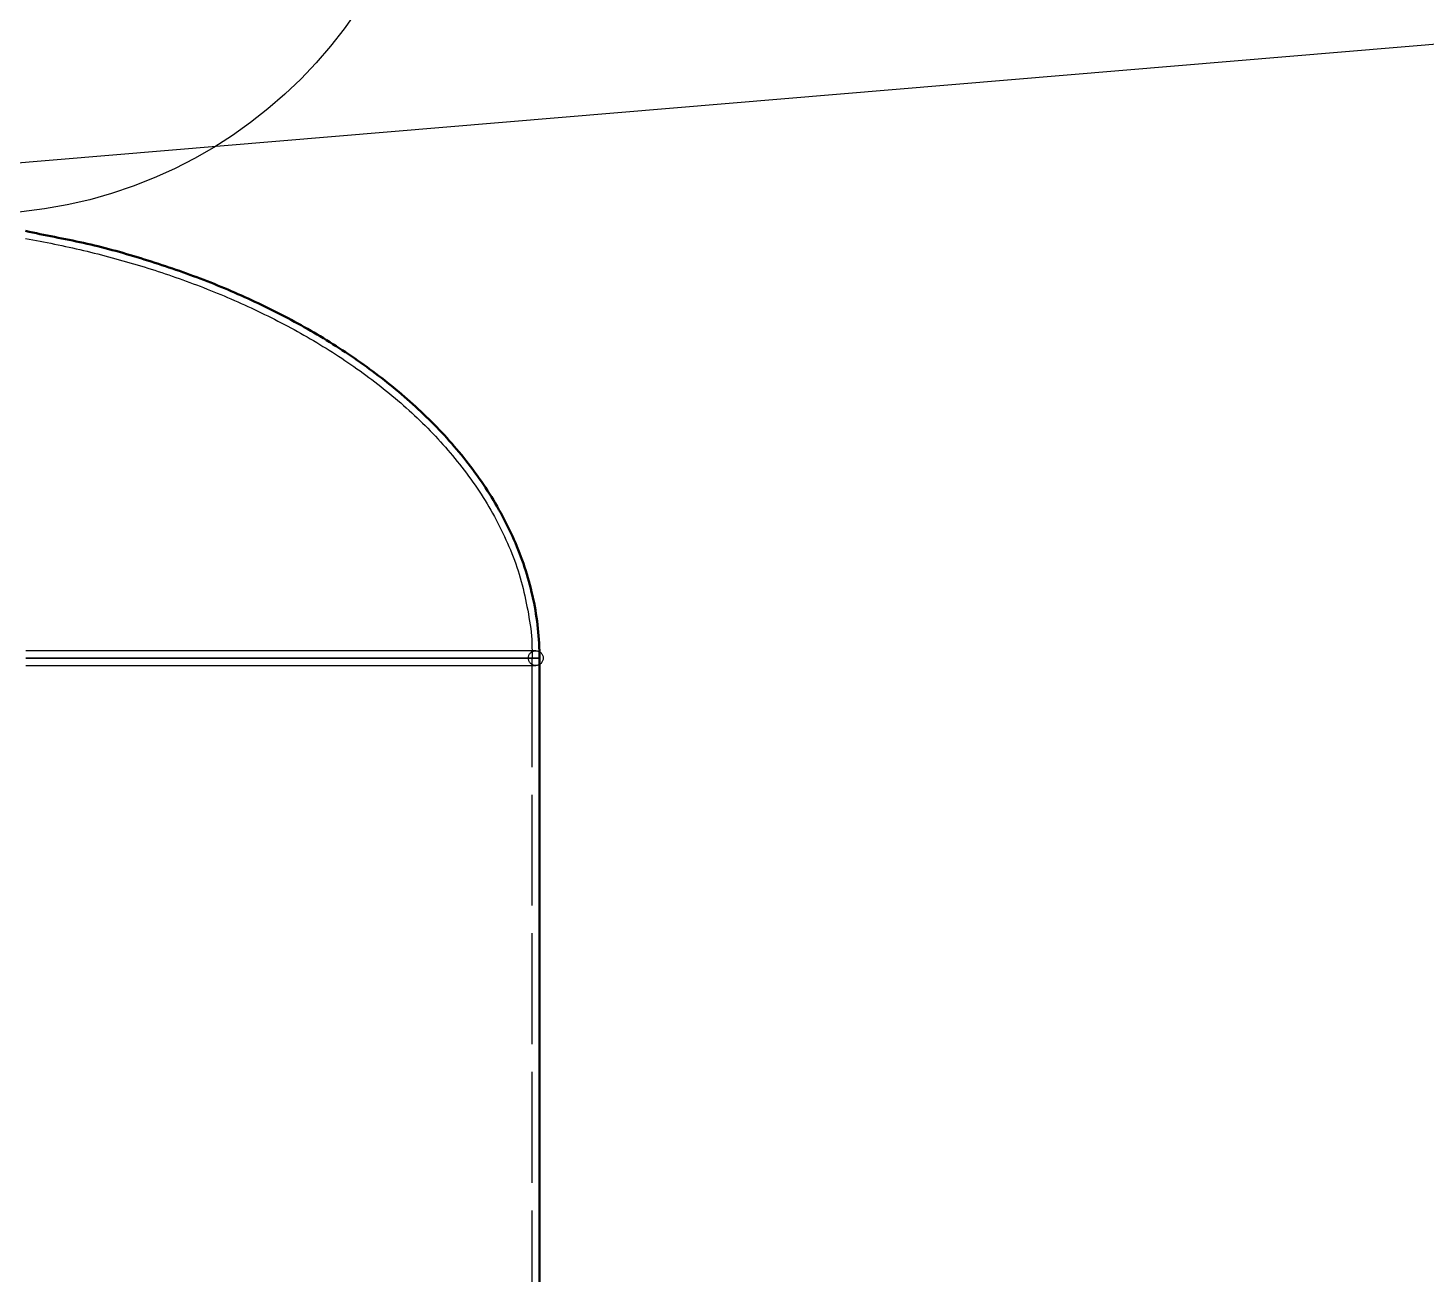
# Model space of a CAD drawing. Header units: millimetres. Extents: x 0 to 420, y 0 to 297.
# Drawn here: x 94.15 to 132, y 215.53 to 249.26 of the extents above; entities that cross this region are included whole.
import ezdxf

# ---------------------------------------------------------------- set-up
doc = ezdxf.new("R2010")
doc.units = ezdxf.units.MM
doc.linetypes.add('ISO02-TRAZOS', pattern=[3.75, 3, -0.75])
for name, color, linetype, lineweight in [('01-VISIBLE', 7, 'CONTINUOUS', 50), ('02-OCULTA', 4, 'ISO02-TRAZOS', 25), ('08-FINA', 5, 'CONTINUOUS', 25)]:
    doc.layers.add(name, color=color, linetype=linetype, lineweight=lineweight)

msp = doc.modelspace()

# ---------------------------------------------------------------- linework, layer by layer
at = {"layer": '01-VISIBLE'}
msp.add_line((108, 212.42), (108, 232.2), dxfattribs=at)
msp.add_lwpolyline([(108, 232.2), (107.999, 232.3), (107.997, 232.401), (107.994, 232.501), (107.989, 232.601), (107.984, 232.701), (107.976, 232.801), (107.968, 232.901), (107.958, 233.001), (107.947, 233.1), (107.934, 233.2), (107.92, 233.299), (107.905, 233.398), (107.889, 233.497), (107.871, 233.596), (107.852, 233.694), (107.832, 233.792), (107.811, 233.89), (107.788, 233.988), (107.764, 234.085), (107.739, 234.182), (107.713, 234.279), (107.685, 234.375), (107.657, 234.471), (107.627, 234.567), (107.596, 234.662), (107.564, 234.757), (107.53, 234.852), (107.496, 234.946), (107.46, 235.04), (107.424, 235.133), (107.386, 235.226), (107.347, 235.318), (107.308, 235.41), (107.267, 235.502), (107.225, 235.593), (107.182, 235.684), (107.138, 235.774), (107.093, 235.863), (107.047, 235.952), (107, 236.041), (106.953, 236.129), (106.904, 236.217), (106.854, 236.304), (106.804, 236.391), (106.753, 236.477), (106.7, 236.562), (106.647, 236.647), (106.593, 236.732), (106.538, 236.816), (106.483, 236.899), (106.426, 236.982), (106.369, 237.064), (106.311, 237.146), (106.252, 237.227), (106.193, 237.308), (106.133, 237.388), (106.072, 237.468), (106.01, 237.547), (105.948, 237.625), (105.885, 237.703), (105.821, 237.78), (105.756, 237.857), (105.691, 237.933), (105.626, 238.009), (105.559, 238.084), (105.492, 238.159), (105.425, 238.233), (105.357, 238.306), (105.288, 238.379), (105.218, 238.451), (105.148, 238.523), (105.078, 238.594), (105.007, 238.665), (104.935, 238.735), (104.863, 238.805), (104.791, 238.874), (104.717, 238.943), (104.644, 239.011), (104.57, 239.078), (104.495, 239.145), (104.42, 239.211), (104.344, 239.277), (104.268, 239.342), (104.192, 239.407), (104.115, 239.471), (104.037, 239.535), (103.96, 239.598), (103.881, 239.661), (103.803, 239.723), (103.724, 239.785), (103.644, 239.846), (103.564, 239.907), (103.484, 239.967), (103.403, 240.026), (103.323, 240.085), (103.241, 240.144), (103.159, 240.202), (103.077, 240.259), (102.995, 240.316), (102.912, 240.373), (102.829, 240.429), (102.746, 240.485), (102.662, 240.54), (102.578, 240.594), (102.493, 240.648), (102.409, 240.702), (102.324, 240.755), (102.239, 240.808), (102.153, 240.86), (102.067, 240.912), (101.981, 240.963), (101.894, 241.014), (101.808, 241.064), (101.721, 241.114), (101.634, 241.163), (101.546, 241.212), (101.458, 241.261), (101.37, 241.308), (101.282, 241.356), (101.193, 241.403), (101.105, 241.45), (101.016, 241.496), (100.927, 241.541), (100.837, 241.587), (100.747, 241.631), (100.658, 241.676), (100.567, 241.72), (100.477, 241.763), (100.387, 241.806), (100.296, 241.849), (100.205, 241.891), (100.114, 241.933), (100.023, 241.974), (99.931, 242.015), (99.839, 242.056), (99.748, 242.096), (99.656, 242.136), (99.563, 242.175), (99.471, 242.214), (99.378, 242.252), (99.286, 242.29), (99.193, 242.328), (99.1, 242.365), (99.006, 242.402), (98.913, 242.438), (98.819, 242.474), (98.725, 242.509), (98.631, 242.544), (98.537, 242.579), (98.443, 242.613), (98.349, 242.646), (98.254, 242.68), (98.159, 242.712), (98.065, 242.745), (97.97, 242.777), (97.875, 242.809), (97.779, 242.84), (97.684, 242.871), (97.589, 242.902), (97.493, 242.933), (97.398, 242.963), (97.302, 242.993), (97.206, 243.023), (97.111, 243.053), (97.015, 243.082), (96.919, 243.111), (96.823, 243.139), (96.726, 243.167), (96.63, 243.195), (96.533, 243.222), (96.437, 243.248), (96.34, 243.274), (96.243, 243.299), (96.146, 243.324), (96.049, 243.348), (95.951, 243.372), (95.854, 243.395), (95.756, 243.417), (95.658, 243.439), (95.56, 243.461), (95.462, 243.482), (95.364, 243.502), (95.266, 243.523), (95.168, 243.543), (95.069, 243.563), (94.971, 243.582), (94.873, 243.602), (94.774, 243.621), (94.676, 243.641), (94.578, 243.66), (94.479, 243.68), (94.381, 243.7), (94.283, 243.72), (94.185, 243.74), (94.087, 243.763)], dxfattribs=at)
at = {"layer": '02-OCULTA'}
msp.add_line((107.8, 173), (107.8, 232.2), dxfattribs=at)
for points in [[(94.086, 243.56), (94.184, 243.543), (94.283, 243.525), (94.382, 243.506), (94.48, 243.488), (94.578, 243.469), (94.677, 243.449), (94.775, 243.43), (94.873, 243.41), (94.971, 243.389), (95.069, 243.368), (95.167, 243.347), (95.265, 243.326), (95.363, 243.304), (95.46, 243.282), (95.558, 243.259), (95.656, 243.236), (95.753, 243.213), (95.85, 243.189), (95.948, 243.165), (96.045, 243.14), (96.142, 243.116), (96.239, 243.09), (96.336, 243.065), (96.433, 243.039), (96.529, 243.013), (96.626, 242.986), (96.722, 242.959), (96.819, 242.931), (96.915, 242.904), (97.011, 242.875), (97.107, 242.847), (97.203, 242.818), (97.299, 242.788), (97.394, 242.759), (97.49, 242.728), (97.585, 242.698), (97.681, 242.667), (97.776, 242.636), (97.871, 242.604), (97.966, 242.572), (98.061, 242.539), (98.155, 242.506), (98.25, 242.473), (98.344, 242.439), (98.438, 242.405), (98.532, 242.371), (98.626, 242.336), (98.72, 242.301), (98.814, 242.265), (98.907, 242.229), (99.001, 242.192), (99.094, 242.155), (99.187, 242.118), (99.279, 242.08), (99.372, 242.042), (99.464, 242.003), (99.557, 241.964), (99.649, 241.925), (99.741, 241.885), (99.832, 241.844), (99.924, 241.804), (100.015, 241.763), (100.107, 241.721), (100.197, 241.679), (100.288, 241.636), (100.379, 241.593), (100.469, 241.55), (100.559, 241.506), (100.649, 241.462), (100.739, 241.417), (100.828, 241.372), (100.917, 241.326), (101.006, 241.28), (101.095, 241.234), (101.184, 241.187), (101.272, 241.14), (101.36, 241.092), (101.448, 241.043), (101.535, 240.994), (101.622, 240.945), (101.709, 240.895), (101.796, 240.845), (101.882, 240.794), (101.969, 240.743), (102.054, 240.692), (102.14, 240.639), (102.225, 240.587), (102.31, 240.534), (102.395, 240.48), (102.479, 240.426), (102.563, 240.371), (102.647, 240.316), (102.73, 240.261), (102.813, 240.205), (102.896, 240.148), (102.978, 240.091), (103.06, 240.033), (103.142, 239.975), (103.223, 239.917), (103.304, 239.857), (103.385, 239.798), (103.465, 239.738), (103.544, 239.677), (103.624, 239.616), (103.703, 239.554), (103.781, 239.492), (103.859, 239.429), (103.937, 239.366), (104.014, 239.302), (104.091, 239.237), (104.167, 239.172), (104.243, 239.107), (104.318, 239.041), (104.393, 238.974), (104.468, 238.907), (104.542, 238.84), (104.615, 238.771), (104.688, 238.703), (104.76, 238.633), (104.832, 238.564), (104.903, 238.493), (104.974, 238.422), (105.044, 238.351), (105.114, 238.279), (105.183, 238.206), (105.251, 238.133), (105.319, 238.059), (105.386, 237.985), (105.453, 237.91), (105.519, 237.834), (105.584, 237.758), (105.649, 237.681), (105.712, 237.604), (105.776, 237.527), (105.838, 237.448), (105.9, 237.369), (105.961, 237.29), (106.021, 237.21), (106.081, 237.13), (106.14, 237.048), (106.198, 236.967), (106.255, 236.885), (106.312, 236.802), (106.368, 236.719), (106.422, 236.635), (106.476, 236.55), (106.529, 236.465), (106.582, 236.38), (106.633, 236.294), (106.683, 236.207), (106.732, 236.12), (106.781, 236.032), (106.828, 235.944), (106.875, 235.855), (106.92, 235.766), (106.965, 235.676), (107.008, 235.586), (107.051, 235.495), (107.093, 235.404), (107.134, 235.313), (107.174, 235.221), (107.213, 235.128), (107.251, 235.036), (107.287, 234.942), (107.323, 234.849), (107.357, 234.755), (107.39, 234.66), (107.422, 234.565), (107.452, 234.469), (107.48, 234.373), (107.507, 234.277), (107.533, 234.18), (107.557, 234.083), (107.58, 233.985), (107.602, 233.887), (107.623, 233.789), (107.643, 233.691), (107.662, 233.593), (107.681, 233.494), (107.699, 233.396), (107.716, 233.297), (107.733, 233.198), (107.75, 233.1), (107.764, 233), (107.776, 232.901), (107.784, 232.801), (107.79, 232.701), (107.795, 232.601), (107.797, 232.501), (107.799, 232.401), (107.8, 232.3), (107.8, 232.2)], [(107.9, 232.4), (107.8, 232.4), (107.7, 232.4), (107.6, 232.4), (107.5, 232.4), (107.4, 232.4), (107.3, 232.4), (107.2, 232.4), (107.1, 232.4), (107, 232.4), (106.9, 232.4), (106.8, 232.4), (106.7, 232.4), (106.6, 232.4), (106.5, 232.4), (106.4, 232.4), (106.3, 232.4), (106.2, 232.4), (106.1, 232.4), (106, 232.4), (105.9, 232.4), (105.8, 232.4), (105.7, 232.4), (105.6, 232.4), (105.5, 232.4), (105.4, 232.4), (105.3, 232.4), (105.2, 232.4), (105.1, 232.4), (105, 232.4), (104.9, 232.4), (104.8, 232.4), (104.7, 232.4), (104.6, 232.4), (104.5, 232.4), (104.4, 232.4), (104.3, 232.4), (104.2, 232.4), (104.1, 232.4), (104, 232.4), (103.9, 232.4), (103.8, 232.4), (103.7, 232.4), (103.6, 232.4), (103.5, 232.4), (103.4, 232.4), (103.3, 232.4), (103.2, 232.4), (103.1, 232.4), (103, 232.4), (102.9, 232.4), (102.8, 232.4), (102.7, 232.4), (102.6, 232.4), (102.5, 232.4), (102.4, 232.4), (102.3, 232.4), (102.2, 232.4), (102.1, 232.4), (102, 232.4), (101.9, 232.4), (101.8, 232.4), (101.7, 232.4), (101.6, 232.4), (101.5, 232.4), (101.4, 232.4), (101.3, 232.4), (101.2, 232.4), (101.1, 232.4), (101, 232.4), (100.9, 232.4), (100.8, 232.4), (100.7, 232.4), (100.6, 232.4), (100.5, 232.4), (100.4, 232.4), (100.3, 232.4), (100.2, 232.4), (100.1, 232.4), (100, 232.4), (99.9, 232.4), (99.8, 232.4), (99.7, 232.4), (99.6, 232.4), (99.5, 232.4), (99.4, 232.4), (99.3, 232.4), (99.2, 232.4), (99.1, 232.4), (99, 232.4), (98.9, 232.4), (98.8, 232.4), (98.7, 232.4), (98.6, 232.4), (98.5, 232.4), (98.4, 232.4), (98.3, 232.4), (98.2, 232.4), (98.1, 232.4), (98, 232.4), (97.9, 232.4), (97.8, 232.4), (97.7, 232.4), (97.6, 232.4), (97.5, 232.4), (97.4, 232.4), (97.3, 232.4), (97.2, 232.4), (97.1, 232.4), (97, 232.4), (96.9, 232.4), (96.8, 232.4), (96.7, 232.4), (96.6, 232.4), (96.5, 232.4), (96.4, 232.4), (96.3, 232.4), (96.2, 232.4), (96.1, 232.4), (96, 232.4), (95.9, 232.4), (95.8, 232.4), (95.7, 232.4), (95.6, 232.4), (95.5, 232.4), (95.4, 232.4), (95.3, 232.4), (95.2, 232.4), (95.1, 232.4), (95, 232.4), (94.9, 232.4), (94.8, 232.4), (94.7, 232.4), (94.6, 232.4), (94.5, 232.4), (94.4, 232.4), (94.3, 232.4), (94.2, 232.4), (94.1, 232.4)], [(107.9, 232.4), (107.8, 232.4), (107.7, 232.4), (107.6, 232.4), (107.5, 232.4), (107.4, 232.4), (107.3, 232.4), (107.2, 232.4), (107.1, 232.4), (107, 232.4), (106.9, 232.4), (106.8, 232.4), (106.7, 232.4), (106.6, 232.4), (106.5, 232.4), (106.4, 232.4), (106.3, 232.4), (106.2, 232.4), (106.1, 232.4), (106, 232.4), (105.9, 232.4), (105.8, 232.4), (105.7, 232.4), (105.6, 232.4), (105.5, 232.4), (105.4, 232.4), (105.3, 232.4), (105.2, 232.4), (105.1, 232.4), (105, 232.4), (104.9, 232.4), (104.8, 232.4), (104.7, 232.4), (104.6, 232.4), (104.5, 232.4), (104.4, 232.4), (104.3, 232.4), (104.2, 232.4), (104.1, 232.4), (104, 232.4), (103.9, 232.4), (103.8, 232.4), (103.7, 232.4), (103.6, 232.4), (103.5, 232.4), (103.4, 232.4), (103.3, 232.4), (103.2, 232.4), (103.1, 232.4), (103, 232.4), (102.9, 232.4), (102.8, 232.4), (102.7, 232.4), (102.6, 232.4), (102.5, 232.4), (102.4, 232.4), (102.3, 232.4), (102.2, 232.4), (102.1, 232.4), (102, 232.4), (101.9, 232.4), (101.8, 232.4), (101.7, 232.4), (101.6, 232.4), (101.5, 232.4), (101.4, 232.4), (101.3, 232.4), (101.2, 232.4), (101.1, 232.4), (101, 232.4), (100.9, 232.4), (100.8, 232.4), (100.7, 232.4), (100.6, 232.4), (100.5, 232.4), (100.4, 232.4), (100.3, 232.4), (100.2, 232.4), (100.1, 232.4), (100, 232.4), (99.9, 232.4), (99.8, 232.4), (99.7, 232.4), (99.6, 232.4), (99.5, 232.4), (99.4, 232.4), (99.3, 232.4), (99.2, 232.4), (99.1, 232.4), (99, 232.4), (98.9, 232.4), (98.8, 232.4), (98.7, 232.4), (98.6, 232.4), (98.5, 232.4), (98.4, 232.4), (98.3, 232.4), (98.2, 232.4), (98.1, 232.4), (98, 232.4), (97.9, 232.4), (97.8, 232.4), (97.7, 232.4), (97.6, 232.4), (97.5, 232.4), (97.4, 232.4), (97.3, 232.4), (97.2, 232.4), (97.1, 232.4), (97, 232.4), (96.9, 232.4), (96.8, 232.4), (96.7, 232.4), (96.6, 232.4), (96.5, 232.4), (96.4, 232.4), (96.3, 232.4), (96.2, 232.4), (96.1, 232.4), (96, 232.4), (95.9, 232.4), (95.8, 232.4), (95.7, 232.4), (95.6, 232.4), (95.5, 232.4), (95.4, 232.4), (95.3, 232.4), (95.2, 232.4), (95.1, 232.4), (95, 232.4), (94.9, 232.4), (94.8, 232.4), (94.7, 232.4), (94.6, 232.4), (94.5, 232.4), (94.4, 232.4), (94.3, 232.4), (94.2, 232.4), (94.1, 232.4)], [(108, 232.2), (107.9, 232.2), (107.8, 232.2), (107.7, 232.2), (107.6, 232.2), (107.5, 232.2), (107.4, 232.2), (107.3, 232.2), (107.2, 232.2), (107.1, 232.2), (107, 232.2), (106.9, 232.2), (106.8, 232.2), (106.7, 232.2), (106.6, 232.2), (106.5, 232.2), (106.4, 232.2), (106.3, 232.2), (106.2, 232.2), (106.1, 232.2), (106, 232.2), (105.9, 232.2), (105.8, 232.2), (105.7, 232.2), (105.6, 232.2), (105.5, 232.2), (105.4, 232.2), (105.3, 232.2), (105.2, 232.2), (105.1, 232.2), (105, 232.2), (104.9, 232.2), (104.8, 232.2), (104.7, 232.2), (104.6, 232.2), (104.5, 232.2), (104.4, 232.2), (104.3, 232.2), (104.2, 232.2), (104.1, 232.2), (104, 232.2), (103.9, 232.2), (103.8, 232.2), (103.7, 232.2), (103.6, 232.2), (103.5, 232.2), (103.4, 232.2), (103.3, 232.2), (103.2, 232.2), (103.1, 232.2), (103, 232.2), (102.9, 232.2), (102.8, 232.2), (102.7, 232.2), (102.6, 232.2), (102.5, 232.2), (102.4, 232.2), (102.3, 232.2), (102.2, 232.2), (102.1, 232.2), (102, 232.2), (101.9, 232.2), (101.8, 232.2), (101.7, 232.2), (101.6, 232.2), (101.5, 232.2), (101.4, 232.2), (101.3, 232.2), (101.2, 232.2), (101.1, 232.2), (101, 232.2), (100.9, 232.2), (100.8, 232.2), (100.7, 232.2), (100.6, 232.2), (100.5, 232.2), (100.4, 232.2), (100.3, 232.2), (100.2, 232.2), (100.1, 232.2), (100, 232.2), (99.9, 232.2), (99.8, 232.2), (99.7, 232.2), (99.6, 232.2), (99.5, 232.2), (99.4, 232.2), (99.3, 232.2), (99.2, 232.2), (99.1, 232.2), (99, 232.2), (98.9, 232.2), (98.8, 232.2), (98.7, 232.2), (98.6, 232.2), (98.5, 232.2), (98.4, 232.2), (98.3, 232.2), (98.2, 232.2), (98.1, 232.2), (98, 232.2), (97.9, 232.2), (97.8, 232.2), (97.7, 232.2), (97.6, 232.2), (97.5, 232.2), (97.4, 232.2), (97.3, 232.2), (97.2, 232.2), (97.1, 232.2), (97, 232.2), (96.9, 232.2), (96.8, 232.2), (96.7, 232.2), (96.6, 232.2), (96.5, 232.2), (96.4, 232.2), (96.3, 232.2), (96.2, 232.2), (96.1, 232.2), (96, 232.2), (95.9, 232.2), (95.8, 232.2), (95.7, 232.2), (95.6, 232.2), (95.5, 232.2), (95.4, 232.2), (95.3, 232.2), (95.2, 232.2), (95.1, 232.2), (95, 232.2), (94.9, 232.2), (94.8, 232.2), (94.7, 232.2), (94.6, 232.2), (94.5, 232.2), (94.4, 232.2), (94.3, 232.2), (94.2, 232.2), (94.1, 232.2)], [(94.1, 232.2), (94.2, 232.2), (94.3, 232.2), (94.4, 232.2), (94.5, 232.2), (94.6, 232.2), (94.7, 232.2), (94.8, 232.2), (94.9, 232.2), (95, 232.2), (95.1, 232.2), (95.2, 232.2), (95.3, 232.2), (95.4, 232.2), (95.5, 232.2), (95.6, 232.2), (95.7, 232.2), (95.8, 232.2), (95.9, 232.2), (96, 232.2), (96.1, 232.2), (96.2, 232.2), (96.3, 232.2), (96.4, 232.2), (96.5, 232.2), (96.6, 232.2), (96.7, 232.2), (96.8, 232.2), (96.9, 232.2), (97, 232.2), (97.1, 232.2), (97.2, 232.2), (97.3, 232.2), (97.4, 232.2), (97.5, 232.2), (97.6, 232.2), (97.7, 232.2), (97.8, 232.2), (97.9, 232.2), (98, 232.2), (98.1, 232.2), (98.2, 232.2), (98.3, 232.2), (98.4, 232.2), (98.5, 232.2), (98.6, 232.2), (98.7, 232.2), (98.8, 232.2), (98.9, 232.2), (99, 232.2), (99.1, 232.2), (99.2, 232.2), (99.3, 232.2), (99.4, 232.2), (99.5, 232.2), (99.6, 232.2), (99.7, 232.2), (99.8, 232.2), (99.9, 232.2), (100, 232.2), (100.1, 232.2), (100.2, 232.2), (100.3, 232.2), (100.4, 232.2), (100.5, 232.2), (100.6, 232.2), (100.7, 232.2), (100.8, 232.2), (100.9, 232.2), (101, 232.2), (101.1, 232.2), (101.2, 232.2), (101.3, 232.2), (101.4, 232.2), (101.5, 232.2), (101.6, 232.2), (101.7, 232.2), (101.8, 232.2), (101.9, 232.2), (102, 232.2), (102.1, 232.2), (102.2, 232.2), (102.3, 232.2), (102.4, 232.2), (102.5, 232.2), (102.6, 232.2), (102.7, 232.2), (102.8, 232.2), (102.9, 232.2), (103, 232.2), (103.1, 232.2), (103.2, 232.2), (103.3, 232.2), (103.4, 232.2), (103.5, 232.2), (103.6, 232.2), (103.7, 232.2), (103.8, 232.2), (103.9, 232.2), (104, 232.2), (104.1, 232.2), (104.2, 232.2), (104.3, 232.2), (104.4, 232.2), (104.5, 232.2), (104.6, 232.2), (104.7, 232.2), (104.8, 232.2), (104.9, 232.2), (105, 232.2), (105.1, 232.2), (105.2, 232.2), (105.3, 232.2), (105.4, 232.2), (105.5, 232.2), (105.6, 232.2), (105.7, 232.2), (105.8, 232.2), (105.9, 232.2), (106, 232.2), (106.1, 232.2), (106.2, 232.2), (106.3, 232.2), (106.4, 232.2), (106.5, 232.2), (106.6, 232.2), (106.7, 232.2), (106.8, 232.2), (106.9, 232.2), (107, 232.2), (107.1, 232.2), (107.2, 232.2), (107.3, 232.2), (107.4, 232.2), (107.5, 232.2), (107.6, 232.2), (107.7, 232.2), (107.8, 232.2), (107.9, 232.2), (108, 232.2)], [(107.8, 232.2), (107.7, 232.2), (107.6, 232.2), (107.5, 232.2), (107.4, 232.2), (107.3, 232.2), (107.2, 232.2), (107.1, 232.2), (107, 232.2), (106.9, 232.2), (106.8, 232.2), (106.7, 232.2), (106.6, 232.2), (106.5, 232.2), (106.4, 232.2), (106.3, 232.2), (106.2, 232.2), (106.1, 232.2), (106, 232.2), (105.9, 232.2), (105.8, 232.2), (105.7, 232.2), (105.6, 232.2), (105.5, 232.2), (105.4, 232.2), (105.3, 232.2), (105.2, 232.2), (105.1, 232.2), (105, 232.2), (104.9, 232.2), (104.8, 232.2), (104.7, 232.2), (104.6, 232.2), (104.5, 232.2), (104.4, 232.2), (104.3, 232.2), (104.2, 232.2), (104.1, 232.2), (104, 232.2), (103.9, 232.2), (103.8, 232.2), (103.7, 232.2), (103.6, 232.2), (103.5, 232.2), (103.4, 232.2), (103.3, 232.2), (103.2, 232.2), (103.1, 232.2), (103, 232.2), (102.9, 232.2), (102.8, 232.2), (102.7, 232.2), (102.6, 232.2), (102.5, 232.2), (102.4, 232.2), (102.3, 232.2), (102.2, 232.2), (102.1, 232.2), (102, 232.2), (101.9, 232.2), (101.8, 232.2), (101.7, 232.2), (101.6, 232.2), (101.5, 232.2), (101.4, 232.2), (101.3, 232.2), (101.2, 232.2), (101.1, 232.2), (101, 232.2), (100.9, 232.2), (100.8, 232.2), (100.7, 232.2), (100.6, 232.2), (100.5, 232.2), (100.4, 232.2), (100.3, 232.2), (100.2, 232.2), (100.1, 232.2), (100, 232.2), (99.9, 232.2), (99.8, 232.2), (99.7, 232.2), (99.6, 232.2), (99.5, 232.2), (99.4, 232.2), (99.3, 232.2), (99.2, 232.2), (99.1, 232.2), (99, 232.2), (98.9, 232.2), (98.8, 232.2), (98.7, 232.2), (98.6, 232.2), (98.5, 232.2), (98.4, 232.2), (98.3, 232.2), (98.2, 232.2), (98.1, 232.2), (98, 232.2), (97.9, 232.2), (97.8, 232.2), (97.7, 232.2), (97.6, 232.2), (97.5, 232.2), (97.4, 232.2), (97.3, 232.2), (97.2, 232.2), (97.1, 232.2), (97, 232.2), (96.9, 232.2), (96.8, 232.2), (96.7, 232.2), (96.6, 232.2), (96.5, 232.2), (96.4, 232.2), (96.3, 232.2), (96.2, 232.2), (96.1, 232.2), (96, 232.2), (95.9, 232.2), (95.8, 232.2), (95.7, 232.2), (95.6, 232.2), (95.5, 232.2), (95.4, 232.2), (95.3, 232.2), (95.2, 232.2), (95.1, 232.2), (95, 232.2), (94.9, 232.2), (94.8, 232.2), (94.7, 232.2), (94.6, 232.2), (94.5, 232.2), (94.4, 232.2), (94.3, 232.2), (94.2, 232.2), (94.1, 232.2)], [(94.1, 232.2), (94.2, 232.2), (94.3, 232.2), (94.4, 232.2), (94.5, 232.2), (94.6, 232.2), (94.7, 232.2), (94.8, 232.2), (94.9, 232.2), (95, 232.2), (95.1, 232.2), (95.2, 232.2), (95.3, 232.2), (95.4, 232.2), (95.5, 232.2), (95.6, 232.2), (95.7, 232.2), (95.8, 232.2), (95.9, 232.2), (96, 232.2), (96.1, 232.2), (96.2, 232.2), (96.3, 232.2), (96.4, 232.2), (96.5, 232.2), (96.6, 232.2), (96.7, 232.2), (96.8, 232.2), (96.9, 232.2), (97, 232.2), (97.1, 232.2), (97.2, 232.2), (97.3, 232.2), (97.4, 232.2), (97.5, 232.2), (97.6, 232.2), (97.7, 232.2), (97.8, 232.2), (97.9, 232.2), (98, 232.2), (98.1, 232.2), (98.2, 232.2), (98.3, 232.2), (98.4, 232.2), (98.5, 232.2), (98.6, 232.2), (98.7, 232.2), (98.8, 232.2), (98.9, 232.2), (99, 232.2), (99.1, 232.2), (99.2, 232.2), (99.3, 232.2), (99.4, 232.2), (99.5, 232.2), (99.6, 232.2), (99.7, 232.2), (99.8, 232.2), (99.9, 232.2), (100, 232.2), (100.1, 232.2), (100.2, 232.2), (100.3, 232.2), (100.4, 232.2), (100.5, 232.2), (100.6, 232.2), (100.7, 232.2), (100.8, 232.2), (100.9, 232.2), (101, 232.2), (101.1, 232.2), (101.2, 232.2), (101.3, 232.2), (101.4, 232.2), (101.5, 232.2), (101.6, 232.2), (101.7, 232.2), (101.8, 232.2), (101.9, 232.2), (102, 232.2), (102.1, 232.2), (102.2, 232.2), (102.3, 232.2), (102.4, 232.2), (102.5, 232.2), (102.6, 232.2), (102.7, 232.2), (102.8, 232.2), (102.9, 232.2), (103, 232.2), (103.1, 232.2), (103.2, 232.2), (103.3, 232.2), (103.4, 232.2), (103.5, 232.2), (103.6, 232.2), (103.7, 232.2), (103.8, 232.2), (103.9, 232.2), (104, 232.2), (104.1, 232.2), (104.2, 232.2), (104.3, 232.2), (104.4, 232.2), (104.5, 232.2), (104.6, 232.2), (104.7, 232.2), (104.8, 232.2), (104.9, 232.2), (105, 232.2), (105.1, 232.2), (105.2, 232.2), (105.3, 232.2), (105.4, 232.2), (105.5, 232.2), (105.6, 232.2), (105.7, 232.2), (105.8, 232.2), (105.9, 232.2), (106, 232.2), (106.1, 232.2), (106.2, 232.2), (106.3, 232.2), (106.4, 232.2), (106.5, 232.2), (106.6, 232.2), (106.7, 232.2), (106.8, 232.2), (106.9, 232.2), (107, 232.2), (107.1, 232.2), (107.2, 232.2), (107.3, 232.2), (107.4, 232.2), (107.5, 232.2), (107.6, 232.2), (107.7, 232.2), (107.8, 232.2)], [(108, 232.2), (107.9, 232.2), (107.8, 232.2), (107.7, 232.2), (107.6, 232.2), (107.5, 232.2), (107.4, 232.2), (107.3, 232.2), (107.2, 232.2), (107.1, 232.2), (107, 232.2), (106.9, 232.2), (106.8, 232.2), (106.7, 232.2), (106.6, 232.2), (106.5, 232.2), (106.4, 232.2), (106.3, 232.2), (106.2, 232.2), (106.1, 232.2), (106, 232.2), (105.9, 232.2), (105.8, 232.2), (105.7, 232.2), (105.6, 232.2), (105.5, 232.2), (105.4, 232.2), (105.3, 232.2), (105.2, 232.2), (105.1, 232.2), (105, 232.2), (104.9, 232.2), (104.8, 232.2), (104.7, 232.2), (104.6, 232.2), (104.5, 232.2), (104.4, 232.2), (104.3, 232.2), (104.2, 232.2), (104.1, 232.2), (104, 232.2), (103.9, 232.2), (103.8, 232.2), (103.7, 232.2), (103.6, 232.2), (103.5, 232.2), (103.4, 232.2), (103.3, 232.2), (103.2, 232.2), (103.1, 232.2), (103, 232.2), (102.9, 232.2), (102.8, 232.2), (102.7, 232.2), (102.6, 232.2), (102.5, 232.2), (102.4, 232.2), (102.3, 232.2), (102.2, 232.2), (102.1, 232.2), (102, 232.2), (101.9, 232.2), (101.8, 232.2), (101.7, 232.2), (101.6, 232.2), (101.5, 232.2), (101.4, 232.2), (101.3, 232.2), (101.2, 232.2), (101.1, 232.2), (101, 232.2), (100.9, 232.2), (100.8, 232.2), (100.7, 232.2), (100.6, 232.2), (100.5, 232.2), (100.4, 232.2), (100.3, 232.2), (100.2, 232.2), (100.1, 232.2), (100, 232.2), (99.9, 232.2), (99.8, 232.2), (99.7, 232.2), (99.6, 232.2), (99.5, 232.2), (99.4, 232.2), (99.3, 232.2), (99.2, 232.2), (99.1, 232.2), (99, 232.2), (98.9, 232.2), (98.8, 232.2), (98.7, 232.2), (98.6, 232.2), (98.5, 232.2), (98.4, 232.2), (98.3, 232.2), (98.2, 232.2), (98.1, 232.2), (98, 232.2), (97.9, 232.2), (97.8, 232.2), (97.7, 232.2), (97.6, 232.2), (97.5, 232.2), (97.4, 232.2), (97.3, 232.2), (97.2, 232.2), (97.1, 232.2), (97, 232.2), (96.9, 232.2), (96.8, 232.2), (96.7, 232.2), (96.6, 232.2), (96.5, 232.2), (96.4, 232.2), (96.3, 232.2), (96.2, 232.2), (96.1, 232.2), (96, 232.2), (95.9, 232.2), (95.8, 232.2), (95.7, 232.2), (95.6, 232.2), (95.5, 232.2), (95.4, 232.2), (95.3, 232.2), (95.2, 232.2), (95.1, 232.2), (95, 232.2), (94.9, 232.2), (94.8, 232.2), (94.7, 232.2), (94.6, 232.2), (94.5, 232.2), (94.4, 232.2), (94.3, 232.2), (94.2, 232.2), (94.1, 232.2)], [(94.1, 232.2), (94.2, 232.2), (94.3, 232.2), (94.4, 232.2), (94.5, 232.2), (94.6, 232.2), (94.7, 232.2), (94.8, 232.2), (94.9, 232.2), (95, 232.2), (95.1, 232.2), (95.2, 232.2), (95.3, 232.2), (95.4, 232.2), (95.5, 232.2), (95.6, 232.2), (95.7, 232.2), (95.8, 232.2), (95.9, 232.2), (96, 232.2), (96.1, 232.2), (96.2, 232.2), (96.3, 232.2), (96.4, 232.2), (96.5, 232.2), (96.6, 232.2), (96.7, 232.2), (96.8, 232.2), (96.9, 232.2), (97, 232.2), (97.1, 232.2), (97.2, 232.2), (97.3, 232.2), (97.4, 232.2), (97.5, 232.2), (97.6, 232.2), (97.7, 232.2), (97.8, 232.2), (97.9, 232.2), (98, 232.2), (98.1, 232.2), (98.2, 232.2), (98.3, 232.2), (98.4, 232.2), (98.5, 232.2), (98.6, 232.2), (98.7, 232.2), (98.8, 232.2), (98.9, 232.2), (99, 232.2), (99.1, 232.2), (99.2, 232.2), (99.3, 232.2), (99.4, 232.2), (99.5, 232.2), (99.6, 232.2), (99.7, 232.2), (99.8, 232.2), (99.9, 232.2), (100, 232.2), (100.1, 232.2), (100.2, 232.2), (100.3, 232.2), (100.4, 232.2), (100.5, 232.2), (100.6, 232.2), (100.7, 232.2), (100.8, 232.2), (100.9, 232.2), (101, 232.2), (101.1, 232.2), (101.2, 232.2), (101.3, 232.2), (101.4, 232.2), (101.5, 232.2), (101.6, 232.2), (101.7, 232.2), (101.8, 232.2), (101.9, 232.2), (102, 232.2), (102.1, 232.2), (102.2, 232.2), (102.3, 232.2), (102.4, 232.2), (102.5, 232.2), (102.6, 232.2), (102.7, 232.2), (102.8, 232.2), (102.9, 232.2), (103, 232.2), (103.1, 232.2), (103.2, 232.2), (103.3, 232.2), (103.4, 232.2), (103.5, 232.2), (103.6, 232.2), (103.7, 232.2), (103.8, 232.2), (103.9, 232.2), (104, 232.2), (104.1, 232.2), (104.2, 232.2), (104.3, 232.2), (104.4, 232.2), (104.5, 232.2), (104.6, 232.2), (104.7, 232.2), (104.8, 232.2), (104.9, 232.2), (105, 232.2), (105.1, 232.2), (105.2, 232.2), (105.3, 232.2), (105.4, 232.2), (105.5, 232.2), (105.6, 232.2), (105.7, 232.2), (105.8, 232.2), (105.9, 232.2), (106, 232.2), (106.1, 232.2), (106.2, 232.2), (106.3, 232.2), (106.4, 232.2), (106.5, 232.2), (106.6, 232.2), (106.7, 232.2), (106.8, 232.2), (106.9, 232.2), (107, 232.2), (107.1, 232.2), (107.2, 232.2), (107.3, 232.2), (107.4, 232.2), (107.5, 232.2), (107.6, 232.2), (107.7, 232.2), (107.8, 232.2), (107.9, 232.2), (108, 232.2)], [(107.8, 232.2), (107.7, 232.2), (107.6, 232.2), (107.5, 232.2), (107.4, 232.2), (107.3, 232.2), (107.2, 232.2), (107.1, 232.2), (107, 232.2), (106.9, 232.2), (106.8, 232.2), (106.7, 232.2), (106.6, 232.2), (106.5, 232.2), (106.4, 232.2), (106.3, 232.2), (106.2, 232.2), (106.1, 232.2), (106, 232.2), (105.9, 232.2), (105.8, 232.2), (105.7, 232.2), (105.6, 232.2), (105.5, 232.2), (105.4, 232.2), (105.3, 232.2), (105.2, 232.2), (105.1, 232.2), (105, 232.2), (104.9, 232.2), (104.8, 232.2), (104.7, 232.2), (104.6, 232.2), (104.5, 232.2), (104.4, 232.2), (104.3, 232.2), (104.2, 232.2), (104.1, 232.2), (104, 232.2), (103.9, 232.2), (103.8, 232.2), (103.7, 232.2), (103.6, 232.2), (103.5, 232.2), (103.4, 232.2), (103.3, 232.2), (103.2, 232.2), (103.1, 232.2), (103, 232.2), (102.9, 232.2), (102.8, 232.2), (102.7, 232.2), (102.6, 232.2), (102.5, 232.2), (102.4, 232.2), (102.3, 232.2), (102.2, 232.2), (102.1, 232.2), (102, 232.2), (101.9, 232.2), (101.8, 232.2), (101.7, 232.2), (101.6, 232.2), (101.5, 232.2), (101.4, 232.2), (101.3, 232.2), (101.2, 232.2), (101.1, 232.2), (101, 232.2), (100.9, 232.2), (100.8, 232.2), (100.7, 232.2), (100.6, 232.2), (100.5, 232.2), (100.4, 232.2), (100.3, 232.2), (100.2, 232.2), (100.1, 232.2), (100, 232.2), (99.9, 232.2), (99.8, 232.2), (99.7, 232.2), (99.6, 232.2), (99.5, 232.2), (99.4, 232.2), (99.3, 232.2), (99.2, 232.2), (99.1, 232.2), (99, 232.2), (98.9, 232.2), (98.8, 232.2), (98.7, 232.2), (98.6, 232.2), (98.5, 232.2), (98.4, 232.2), (98.3, 232.2), (98.2, 232.2), (98.1, 232.2), (98, 232.2), (97.9, 232.2), (97.8, 232.2), (97.7, 232.2), (97.6, 232.2), (97.5, 232.2), (97.4, 232.2), (97.3, 232.2), (97.2, 232.2), (97.1, 232.2), (97, 232.2), (96.9, 232.2), (96.8, 232.2), (96.7, 232.2), (96.6, 232.2), (96.5, 232.2), (96.4, 232.2), (96.3, 232.2), (96.2, 232.2), (96.1, 232.2), (96, 232.2), (95.9, 232.2), (95.8, 232.2), (95.7, 232.2), (95.6, 232.2), (95.5, 232.2), (95.4, 232.2), (95.3, 232.2), (95.2, 232.2), (95.1, 232.2), (95, 232.2), (94.9, 232.2), (94.8, 232.2), (94.7, 232.2), (94.6, 232.2), (94.5, 232.2), (94.4, 232.2), (94.3, 232.2), (94.2, 232.2), (94.1, 232.2)], [(94.1, 232.2), (94.2, 232.2), (94.3, 232.2), (94.4, 232.2), (94.5, 232.2), (94.6, 232.2), (94.7, 232.2), (94.8, 232.2), (94.9, 232.2), (95, 232.2), (95.1, 232.2), (95.2, 232.2), (95.3, 232.2), (95.4, 232.2), (95.5, 232.2), (95.6, 232.2), (95.7, 232.2), (95.8, 232.2), (95.9, 232.2), (96, 232.2), (96.1, 232.2), (96.2, 232.2), (96.3, 232.2), (96.4, 232.2), (96.5, 232.2), (96.6, 232.2), (96.7, 232.2), (96.8, 232.2), (96.9, 232.2), (97, 232.2), (97.1, 232.2), (97.2, 232.2), (97.3, 232.2), (97.4, 232.2), (97.5, 232.2), (97.6, 232.2), (97.7, 232.2), (97.8, 232.2), (97.9, 232.2), (98, 232.2), (98.1, 232.2), (98.2, 232.2), (98.3, 232.2), (98.4, 232.2), (98.5, 232.2), (98.6, 232.2), (98.7, 232.2), (98.8, 232.2), (98.9, 232.2), (99, 232.2), (99.1, 232.2), (99.2, 232.2), (99.3, 232.2), (99.4, 232.2), (99.5, 232.2), (99.6, 232.2), (99.7, 232.2), (99.8, 232.2), (99.9, 232.2), (100, 232.2), (100.1, 232.2), (100.2, 232.2), (100.3, 232.2), (100.4, 232.2), (100.5, 232.2), (100.6, 232.2), (100.7, 232.2), (100.8, 232.2), (100.9, 232.2), (101, 232.2), (101.1, 232.2), (101.2, 232.2), (101.3, 232.2), (101.4, 232.2), (101.5, 232.2), (101.6, 232.2), (101.7, 232.2), (101.8, 232.2), (101.9, 232.2), (102, 232.2), (102.1, 232.2), (102.2, 232.2), (102.3, 232.2), (102.4, 232.2), (102.5, 232.2), (102.6, 232.2), (102.7, 232.2), (102.8, 232.2), (102.9, 232.2), (103, 232.2), (103.1, 232.2), (103.2, 232.2), (103.3, 232.2), (103.4, 232.2), (103.5, 232.2), (103.6, 232.2), (103.7, 232.2), (103.8, 232.2), (103.9, 232.2), (104, 232.2), (104.1, 232.2), (104.2, 232.2), (104.3, 232.2), (104.4, 232.2), (104.5, 232.2), (104.6, 232.2), (104.7, 232.2), (104.8, 232.2), (104.9, 232.2), (105, 232.2), (105.1, 232.2), (105.2, 232.2), (105.3, 232.2), (105.4, 232.2), (105.5, 232.2), (105.6, 232.2), (105.7, 232.2), (105.8, 232.2), (105.9, 232.2), (106, 232.2), (106.1, 232.2), (106.2, 232.2), (106.3, 232.2), (106.4, 232.2), (106.5, 232.2), (106.6, 232.2), (106.7, 232.2), (106.8, 232.2), (106.9, 232.2), (107, 232.2), (107.1, 232.2), (107.2, 232.2), (107.3, 232.2), (107.4, 232.2), (107.5, 232.2), (107.6, 232.2), (107.7, 232.2), (107.8, 232.2)], [(94.1, 232), (94.2, 232), (94.3, 232), (94.4, 232), (94.5, 232), (94.6, 232), (94.7, 232), (94.8, 232), (94.9, 232), (95, 232), (95.1, 232), (95.2, 232), (95.3, 232), (95.4, 232), (95.5, 232), (95.6, 232), (95.7, 232), (95.8, 232), (95.9, 232), (96, 232), (96.1, 232), (96.2, 232), (96.3, 232), (96.4, 232), (96.5, 232), (96.6, 232), (96.7, 232), (96.8, 232), (96.9, 232), (97, 232), (97.1, 232), (97.2, 232), (97.3, 232), (97.4, 232), (97.5, 232), (97.6, 232), (97.7, 232), (97.8, 232), (97.9, 232), (98, 232), (98.1, 232), (98.2, 232), (98.3, 232), (98.4, 232), (98.5, 232), (98.6, 232), (98.7, 232), (98.8, 232), (98.9, 232), (99, 232), (99.1, 232), (99.2, 232), (99.3, 232), (99.4, 232), (99.5, 232), (99.6, 232), (99.7, 232), (99.8, 232), (99.9, 232), (100, 232), (100.1, 232), (100.2, 232), (100.3, 232), (100.4, 232), (100.5, 232), (100.6, 232), (100.7, 232), (100.8, 232), (100.9, 232), (101, 232), (101.1, 232), (101.2, 232), (101.3, 232), (101.4, 232), (101.5, 232), (101.6, 232), (101.7, 232), (101.8, 232), (101.9, 232), (102, 232), (102.1, 232), (102.2, 232), (102.3, 232), (102.4, 232), (102.5, 232), (102.6, 232), (102.7, 232), (102.8, 232), (102.9, 232), (103, 232), (103.1, 232), (103.2, 232), (103.3, 232), (103.4, 232), (103.5, 232), (103.6, 232), (103.7, 232), (103.8, 232), (103.9, 232), (104, 232), (104.1, 232), (104.2, 232), (104.3, 232), (104.4, 232), (104.5, 232), (104.6, 232), (104.7, 232), (104.8, 232), (104.9, 232), (105, 232), (105.1, 232), (105.2, 232), (105.3, 232), (105.4, 232), (105.5, 232), (105.6, 232), (105.7, 232), (105.8, 232), (105.9, 232), (106, 232), (106.1, 232), (106.2, 232), (106.3, 232), (106.4, 232), (106.5, 232), (106.6, 232), (106.7, 232), (106.8, 232), (106.9, 232), (107, 232), (107.1, 232), (107.2, 232), (107.3, 232), (107.4, 232), (107.5, 232), (107.6, 232), (107.7, 232), (107.8, 232), (107.9, 232)], [(94.1, 232), (94.2, 232), (94.3, 232), (94.4, 232), (94.5, 232), (94.6, 232), (94.7, 232), (94.8, 232), (94.9, 232), (95, 232), (95.1, 232), (95.2, 232), (95.3, 232), (95.4, 232), (95.5, 232), (95.6, 232), (95.7, 232), (95.8, 232), (95.9, 232), (96, 232), (96.1, 232), (96.2, 232), (96.3, 232), (96.4, 232), (96.5, 232), (96.6, 232), (96.7, 232), (96.8, 232), (96.9, 232), (97, 232), (97.1, 232), (97.2, 232), (97.3, 232), (97.4, 232), (97.5, 232), (97.6, 232), (97.7, 232), (97.8, 232), (97.9, 232), (98, 232), (98.1, 232), (98.2, 232), (98.3, 232), (98.4, 232), (98.5, 232), (98.6, 232), (98.7, 232), (98.8, 232), (98.9, 232), (99, 232), (99.1, 232), (99.2, 232), (99.3, 232), (99.4, 232), (99.5, 232), (99.6, 232), (99.7, 232), (99.8, 232), (99.9, 232), (100, 232), (100.1, 232), (100.2, 232), (100.3, 232), (100.4, 232), (100.5, 232), (100.6, 232), (100.7, 232), (100.8, 232), (100.9, 232), (101, 232), (101.1, 232), (101.2, 232), (101.3, 232), (101.4, 232), (101.5, 232), (101.6, 232), (101.7, 232), (101.8, 232), (101.9, 232), (102, 232), (102.1, 232), (102.2, 232), (102.3, 232), (102.4, 232), (102.5, 232), (102.6, 232), (102.7, 232), (102.8, 232), (102.9, 232), (103, 232), (103.1, 232), (103.2, 232), (103.3, 232), (103.4, 232), (103.5, 232), (103.6, 232), (103.7, 232), (103.8, 232), (103.9, 232), (104, 232), (104.1, 232), (104.2, 232), (104.3, 232), (104.4, 232), (104.5, 232), (104.6, 232), (104.7, 232), (104.8, 232), (104.9, 232), (105, 232), (105.1, 232), (105.2, 232), (105.3, 232), (105.4, 232), (105.5, 232), (105.6, 232), (105.7, 232), (105.8, 232), (105.9, 232), (106, 232), (106.1, 232), (106.2, 232), (106.3, 232), (106.4, 232), (106.5, 232), (106.6, 232), (106.7, 232), (106.8, 232), (106.9, 232), (107, 232), (107.1, 232), (107.2, 232), (107.3, 232), (107.4, 232), (107.5, 232), (107.6, 232), (107.7, 232), (107.8, 232), (107.9, 232)]]:
    msp.add_lwpolyline(points, dxfattribs=at)
msp.add_circle((107.9, 232.2), 0.2, dxfattribs=at)
at = {"layer": '08-FINA'}
msp.add_line((134.012, 248.961), (89, 245.194), dxfattribs=at)
msp.add_circle((92.7, 256.716), 12.5, dxfattribs=at)

doc.saveas('drawing.dxf')
